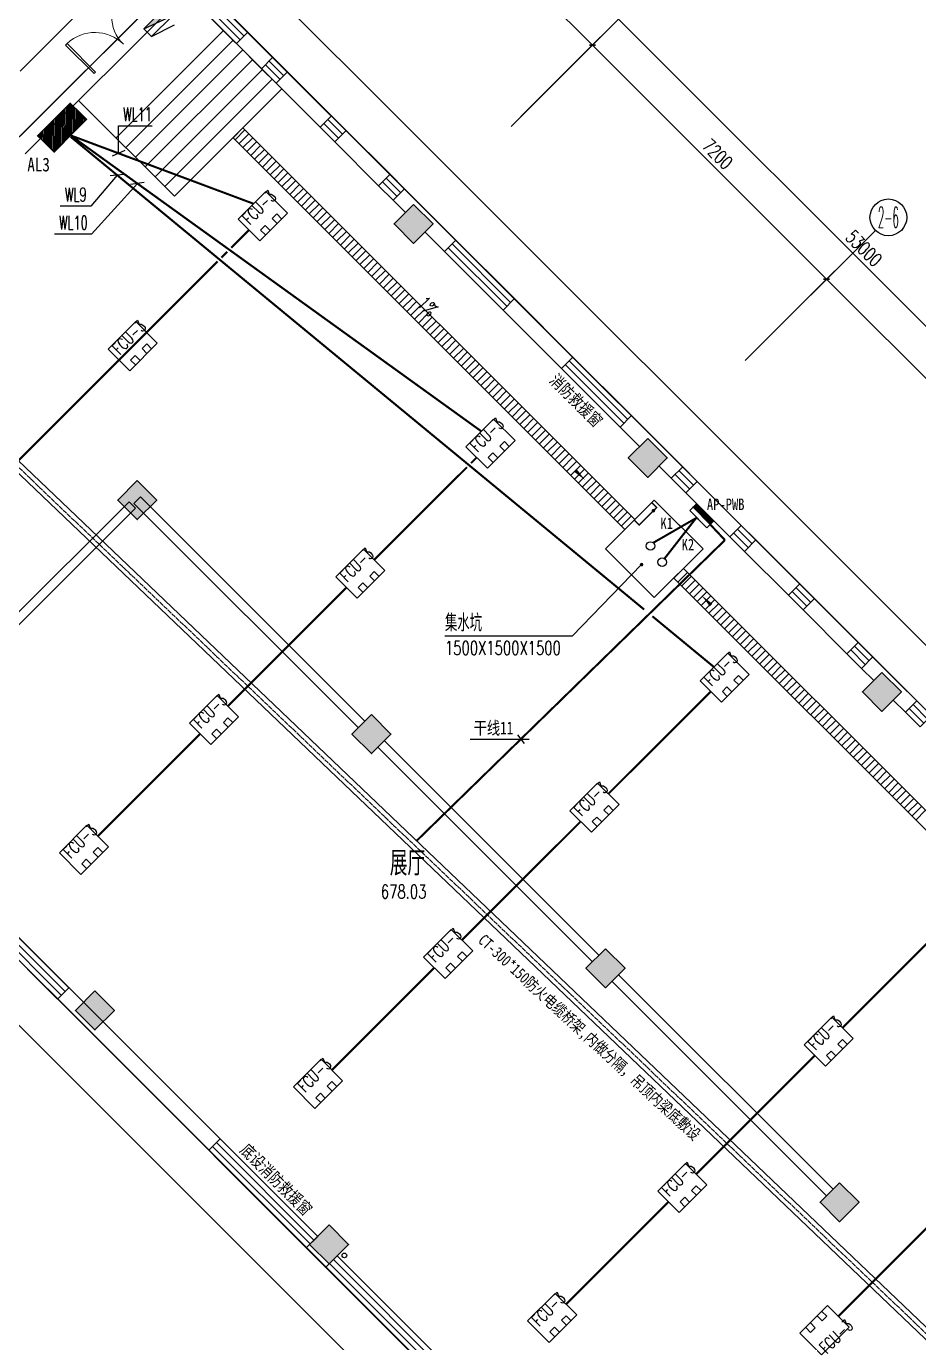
# Model space of a CAD drawing. Extents: x 815029915 to 815825525, y 579155098 to 579748855.
# Drawn here: x 815215870 to 815235273, y 579446801 to 579475439 of the extents above; entities that cross this region are included whole.
import ezdxf
from ezdxf.enums import TextEntityAlignment as Align

# ---------------------------------------------------------------- set-up
doc = ezdxf.new("R2010")
doc.units = 0
doc.header["$LTSCALE"] = 100
doc.header["$MEASUREMENT"] = 0
doc.linetypes.add('DOTE', pattern=[2.42, 2, -0.2, 0.02, -0.2])
for name, color, linetype in [('ABDE_SYS', 3, 'Continuous'), ('AXIS', 3, 'Continuous'), ('AXIS_TEXT', 7, 'Continuous'), ('COLUMN', 9, 'Continuous'), ('DIM_LEAD', 3, 'Continuous'), ('DIM_SYMB', 3, 'Continuous'), ('E-TEXT-PLAN', 7, 'Continuous'), ('EQUIP-箱柜', 3, 'Continuous'), ('GROUND', 2, 'Continuous'), ('H-TH_TEXT', 3, 'Continuous'), ('H-空调-VRV-设备', 7, 'Continuous'), ('P-消火栓', 7, 'Continuous'), ('PUB_TEXT', 7, 'Continuous'), ('QD', 3, 'Continuous'), ('SPACE', 7, 'Continuous'), ('WALL', 9, 'Continuous'), ('WINDOW', 4, 'Continuous'), ('zm', 1, 'Continuous'), ('电-强电平面-标注', 3, 'Continuous'), ('电-强电平面-线缆', 3, 'Continuous'), ('电-桥架', 4, 'Continuous')]:
    doc.layers.add(name, color=color, linetype=linetype)
doc.layers.add('柱填充', color=9, linetype='Continuous', lineweight=18)
doc.layers.add('砼柱', color=2, linetype='Continuous', lineweight=35)
doc.styles.add('-宋体', font='', dxfattribs={"width": 0.8})
doc.styles.add('_TCH_AXIS', font='COMPLEX', dxfattribs={"bigfont": 'GBCBIG'})
doc.styles.add('_TCH_DIM', font='SIMPLEX', dxfattribs={"bigfont": 'GBCBIG'})
doc.styles.add('_TCH_DIM_T3', font='SIMPLEX', dxfattribs={"width": 0.705882, "bigfont": 'GBCBIG'})
doc.styles.add('_TCH_LABEL', font='COMPLEX', dxfattribs={"bigfont": 'GBCBIG'})
doc.styles.add('_TCH_SPACE', font='SIMPLEX', dxfattribs={"height": 5, "bigfont": 'GBCBIG'})
doc.styles.add('COMPLEX', font='COMPLEX')
doc.styles.add('ELEC-DIM', font='simplex.shx', dxfattribs={"width": 0.6, "bigfont": 'HZTXT.shx'})
doc.styles.add('IDQSTYLE', font='txt.shx', dxfattribs={"width": 0.7, "bigfont": 'hztxt.shx'})
doc.styles.add('ST', font='')
doc.styles.add('宋体', font='', dxfattribs={"width": 0.8})
doc.styles.add('宋体-TK', font='', dxfattribs={"width": 0.8})
doc.styles.get('-宋体').set_extended_font_data('SimSun')
doc.styles.get('ST').set_extended_font_data('SimSun')
doc.styles.get('宋体').set_extended_font_data('SimSun')
doc.styles.get('宋体-TK').set_extended_font_data('SimSun')
doc.dimstyles.new('_TCH_ARCH-100', dxfattribs={"dimscale": 100, "dimtxt": 2.975, "dimasz": 1, "dimexe": 2.5, "dimexo": 3, "dimgap": 1, "dimtad": 1, "dimdec": 0, "dimzin": 0, "dimdsep": 46, "dimtxsty": '_TCH_DIM_T3', "dimblk": 'ARCHTICK', "dimcen": 0.09, "dimclrt": 7, "dimazin": 2, "dimtfac": 1, "dimtdec": 0, "dimtix": 1, "dimtmove": 2, "dimatfit": 3, "dimfxl": 0, "dimtolj": 1, "dimtzin": 0, "dimarcsym": 0})

# ---------------------------------------------------------------- blocks, each defined once
blk = doc.blocks.new('$TWTSYS$00000508')
for p, q in [((-0.5, 0.5), (0.324, 1.224)), ((-0.5, 0.5), (-0.5, -0.5)), ((-0.5, -0.5), (0.5, 0.5)), ((0.5, 0.5), (-0.5, 0.5)), ((0.5, -0.5), (0.5, 0.5)), ((-0.5, -0.5), (0.5, -0.5))]:
    blk.add_line(p, q)
blk.add_solid([(0.5, -0.5), (0.5, 0.5), (-0.5, -0.5)])
blk = doc.blocks.new('$VRV_美的$00000019')
for p, q in [((-600, 330), (600, 330)), ((-600, -330), (-600, 330)), ((600, 330), (600, -330)), ((600, -330), (600, 330)), ((-150, -180), (-350, -180)), ((-350, -330), (-350, -180)), ((-150, -330), (-150, -180)), ((350, -180), (150, -180)), ((150, -330), (150, -180)), ((350, -330), (350, -180)), ((600, -330), (-600, -330))]:
    blk.add_line(p, q)
blk = doc.blocks.new('*X25')
at = {"color": 0, "linetype": 'Continuous'}
for p, q in [((232.27, 320.09), (237.18, 325)), ((232.27, 320.51), (236.75, 325)), ((232.27, 320.94), (236.33, 325)), ((232.27, 321.36), (235.9, 325)), ((232.27, 321.79), (235.48, 325)), ((232.27, 322.21), (235.06, 325)), ((232.27, 322.63), (234.63, 325)), ((232.27, 323.06), (234.21, 325)), ((232.27, 323.48), (233.78, 325)), ((232.27, 323.91), (233.36, 325)), ((232.27, 324.33), (232.93, 325)), ((232.27, 324.76), (232.51, 325)), ((232.6, 320), (237.6, 325)), ((233.02, 320), (238.02, 325)), ((233.45, 320), (238.45, 325)), ((233.87, 320), (238.87, 325)), ((234.3, 320), (239.3, 325)), ((234.72, 320), (239.72, 325)), ((235.15, 320), (240.15, 325)), ((235.57, 320), (240.57, 325)), ((235.99, 320), (240.99, 325)), ((236.42, 320), (241.42, 325)), ((236.84, 320), (241.84, 325)), ((237.27, 320), (242.27, 325)), ((237.69, 320), (242.27, 324.57)), ((238.12, 320), (242.27, 324.15)), ((238.54, 320), (242.27, 323.72)), ((238.96, 320), (242.27, 323.3)), ((239.39, 320), (242.27, 322.88)), ((239.81, 320), (242.27, 322.45)), ((240.24, 320), (242.27, 322.03)), ((240.66, 320), (242.27, 321.6)), ((241.09, 320), (242.27, 321.18)), ((241.51, 320), (242.27, 320.75)), ((241.93, 320), (242.27, 320.33))]:
    blk.add_line(p, q, dxfattribs=at)
blk = doc.blocks.new('HC000429')
at = {"color": 0, "linetype": 'Continuous', "const_width": 0.3}
blk.add_lwpolyline([(5, 2.5), (-5, 2.5), (-5, -2.5), (5, -2.5)], close=True, dxfattribs=at)
at = {"color": 0, "linetype": 'Continuous'}
blk.add_blockref('*X25', (-237.27, -322.5), dxfattribs=at)
at = {"color": 0, "style": 'IDQSTYLE', "width": 0.7}
blk.add_attdef('PSFHATT', (7, -2.5), '', height=2.5, dxfattribs=at)
blk = doc.blocks.new('$TCHSYS$WIN2D')
for p, q in [((-0.5, 0.5), (0.5, 0.5)), ((-0.5, 0.5), (-0.5, -0.5)), ((0.5, 0.5), (0.5, -0.5)), ((0.5, 0.1667), (-0.5, 0.1667)), ((0.5, -0.1667), (-0.5, -0.1667)), ((-0.5, -0.5), (0.5, -0.5))]:
    blk.add_line(p, q)
blk = doc.blocks.new('$DorLib2D$00000002')
for p, q in [((-0.5, 0), (-0.5, 0.4875)), ((-0.475, 0.4875), (-0.5, 0.4875)), ((-0.475, 0), (-0.475, 0.4875)), ((0.475, 0), (0.475, 0.4875)), ((0.475, 0.4875), (0.5, 0.4875)), ((0.5, 0), (0.5, 0.4875)), ((-0.5, 0), (-0.475, 0)), ((0.5, 0), (0.475, 0))]:
    blk.add_line(p, q)
at = {"lineweight": 13}
for centre, start, end in [((-0.4875, 0), 0, 88.53072), ((0.4875, 0), 91.46928, 180)]:
    blk.add_arc(centre, 0.4875, start, end, dxfattribs=at)
blk = doc.blocks.new('_AXISO')
blk.add_circle((0, 0), 0.5)
at = {"layer": 'AXIS_TEXT', "style": 'COMPLEX', "width": 1.041667}
blk.add_attdef('A', text='', height=0.56, dxfattribs=at).set_placement((-0.25, -0.28), (0.25, -0.28), align=Align.FIT)
blk = doc.blocks.new('_ArchTick')
at = {"color": 0, "linetype": 'ByBlock', "const_width": 0.4}
blk.add_lwpolyline([(-0.5, -0.5), (0.5, 0.5)], dxfattribs=at)
blk = doc.blocks.new('*D230')
at = {"layer": 'AXIS', "color": 0, "lineweight": -2, "transparency": 16777216}
for p, q in [((815213048, 579487051), (815215346, 579489349)), ((815215169, 579489172), (815252646, 579451695)), ((815250525, 579449574), (815252823, 579451872))]:
    blk.add_line(p, q, dxfattribs=at)
at = {"layer": 'Defpoints', "color": 0, "transparency": 16777216}
for p in [(815212836, 579486839), (815252646, 579451695), (815250312, 579449362)]:
    blk.add_point(p, dxfattribs=at)
at = {"layer": 'AXIS', "color": 0, "lineweight": -2, "transparency": 16777216, "xscale": 100, "yscale": 100, "zscale": 100}
for p, rotation in [((815215169, 579489172), 135.0000000001822), ((815252646, 579451695), 315.0000000001822)]:
    blk.add_blockref('_ArchTick', p, dxfattribs=dict(at, rotation=rotation))
at = {"layer": 'AXIS', "color": 7, "transparency": 16777216, "insert": (815234083, 579470610), "char_height": 297.5, "attachment_point": 5, "rotation": 315, "style": '_TCH_DIM_T3'}
blk.add_mtext('\\A1;53000', dxfattribs=at)
blk = doc.blocks.new('*D237')
at = {"layer": 'AXIS', "color": 0, "lineweight": -2, "transparency": 16777216}
for p, q in [((815221533, 579478565), (815223266, 579480298)), ((815223089, 579480121), (815228180, 579475030)), ((815226624, 579473474), (815228357, 579475207))]:
    blk.add_line(p, q, dxfattribs=at)
at = {"layer": 'Defpoints', "color": 0, "transparency": 16777216}
for p in [(815221321, 579478353), (815228180, 579475030), (815226412, 579473262)]:
    blk.add_point(p, dxfattribs=at)
at = {"layer": 'AXIS', "color": 0, "lineweight": -2, "transparency": 16777216, "xscale": 100, "yscale": 100, "zscale": 100}
for p, rotation in [((815223089, 579480121), 135), ((815228180, 579475030), 315)]:
    blk.add_blockref('_ArchTick', p, dxfattribs=dict(at, rotation=rotation))
at = {"layer": 'AXIS', "color": 7, "transparency": 16777216, "insert": (815225810, 579477751), "char_height": 297.5, "attachment_point": 5, "rotation": 315, "style": '_TCH_DIM_T3'}
blk.add_mtext('\\A1;7200', dxfattribs=at)
blk = doc.blocks.new('*D238')
at = {"layer": 'AXIS', "color": 0, "lineweight": -2, "transparency": 16777216}
for p, q in [((815226624, 579473474), (815228357, 579475207)), ((815228180, 579475030), (815233271, 579469939)), ((815231715, 579468383), (815233448, 579470116))]:
    blk.add_line(p, q, dxfattribs=at)
at = {"layer": 'Defpoints', "color": 0, "transparency": 16777216}
for p in [(815226412, 579473262), (815233271, 579469939), (815231503, 579468171)]:
    blk.add_point(p, dxfattribs=at)
at = {"layer": 'AXIS', "color": 0, "lineweight": -2, "transparency": 16777216, "xscale": 100, "yscale": 100, "zscale": 100}
for p, rotation in [((815228180, 579475030), 135.0000000006708), ((815233271, 579469939), 315.0000000006708)]:
    blk.add_blockref('_ArchTick', p, dxfattribs=dict(at, rotation=rotation))
at = {"layer": 'AXIS', "color": 7, "transparency": 16777216, "insert": (815230901, 579472660), "char_height": 297.5, "attachment_point": 5, "rotation": 315, "style": '_TCH_DIM_T3'}
blk.add_mtext('\\A1;7200', dxfattribs=at)
blk = doc.blocks.new('*D239')
at = {"layer": 'AXIS', "color": 0, "lineweight": -2, "transparency": 16777216}
for p, q in [((815231715, 579468383), (815233448, 579470116)), ((815233271, 579469939), (815238362, 579464848)), ((815236807, 579463292), (815238539, 579465024))]:
    blk.add_line(p, q, dxfattribs=at)
at = {"layer": 'Defpoints', "color": 0, "transparency": 16777216}
for p in [(815231503, 579468171), (815238362, 579464848), (815236595, 579463080)]:
    blk.add_point(p, dxfattribs=at)
at = {"layer": 'AXIS', "color": 0, "lineweight": -2, "transparency": 16777216, "xscale": 100, "yscale": 100, "zscale": 100}
for p, rotation in [((815233271, 579469939), 135.0000000006708), ((815238362, 579464848), 315.0000000006708)]:
    blk.add_blockref('_ArchTick', p, dxfattribs=dict(at, rotation=rotation))
at = {"layer": 'AXIS', "color": 7, "transparency": 16777216, "insert": (815235993, 579467569), "char_height": 297.5, "attachment_point": 5, "rotation": 315, "style": '_TCH_DIM_T3'}
blk.add_mtext('\\A1;7200', dxfattribs=at)
blk = doc.blocks.new('*X661')
at = {"color": 0}
for p, q in [((-250, 33), (-183, 100)), ((-250, 68), (-218, 100)), ((-247, 0), (-147, 100)), ((-212, 0), (-112, 100)), ((-177, 0), (-77, 100)), ((-141, 0), (-41, 100)), ((-106, 0), (-6, 100)), ((-71, 0), (29, 100)), ((-35, 0), (65, 100)), ((0, 0), (100, 100)), ((35, 0), (135, 100)), ((71, 0), (171, 100)), ((106, 0), (206, 100)), ((141, 0), (241, 100)), ((177, 0), (250, 73)), ((212, 0), (250, 38)), ((247, 0), (250, 3))]:
    blk.add_line(p, q, dxfattribs=at)
blk = doc.blocks.new('$equip$00001414')
for p, q in [((0.75, 0.6), (-0.75, 0.6)), ((-0.75, 0.6), (-0.75, 0)), ((-0.75, 0.3), (0.75, 0.3)), ((-0.75, 0), (0.75, 0)), ((0.75, 0), (0.75, 0.6))]:
    blk.add_line(p, q)
at = {"const_width": 0.3}
blk.add_lwpolyline([(-0.75, 0.15), (0.75, 0.15)], dxfattribs=at)
for p in [(-0.75, 0.3), (0, 0.6), (0, 0), (0.75, 0.3)]:
    blk.add_point(p)
at = {"xscale": 0.00300000000061118, "yscale": 0.00300000000061118, "zscale": 0.00300000000061118}
blk.add_blockref('*X661', (0, 0), dxfattribs=at)
at = {"style": '_TCH_LABEL', "flags": 9}
blk.add_attdef('A', (0, 0), '', height=0.00002, dxfattribs=at)

msp = doc.modelspace()

# ---------------------------------------------------------------- hatches: boundary and pattern name
at = {"layer": 'DIM_LEAD'}
for points in [[(815229546.2, 579464901.1, 1), (815229466.2, 579464901.1, 1)], [(815229287.8, 579463728.5, 1), (815229207.8, 579463728.5, 1)], [(815229287.8, 579463728.5, 1), (815229207.8, 579463728.5, 1)]]:
    msp.add_hatch(color=256, dxfattribs=at).paths.add_polyline_path(points, flags=17)
at = {"layer": '柱填充', "lineweight": 18}
for points in [[(815224291.8, 579471565.1), (815223867.5, 579471140.8), (815224291.8, 579470716.5), (815224716, 579471140.8)], [(815229382.9, 579466473.9), (815228958.7, 579466049.6), (815229382.9, 579465625.4), (815229807.2, 579466049.6)], [(815218281.4, 579465554.7), (815217857.1, 579465130.4), (815218281.4, 579464706.1), (815218705.6, 579465130.4)], [(815234474.1, 579461382.7), (815234049.8, 579460958.5), (815234474.1, 579460534.2), (815234898.4, 579460958.5)], [(815223372.5, 579460463.5), (815222948.3, 579460039.2), (815223372.5, 579459615), (815223796.8, 579460039.2)], [(815228463.7, 579455372.3), (815228039.4, 579454948.1), (815228463.7, 579454523.8), (815228888, 579454948.1)], [(815217362.1, 579454453.1), (815216937.8, 579454028.8), (815217362.1, 579453604.6), (815217786.4, 579454028.8)], [(815233554.9, 579450281.2), (815233130.6, 579449856.9), (815233554.9, 579449432.6), (815233979.1, 579449856.9)], [(815222453.3, 579449361.9), (815222029, 579448937.7), (815222453.3, 579448513.4), (815222877.5, 579448937.7)]]:
    msp.add_hatch(color=250, dxfattribs=at).paths.add_polyline_path(points)

# ---------------------------------------------------------------- linework, layer by layer
for p, q in [((815219341.1, 579476656.2), (815215734.9, 579473050)), ((815244443.4, 579451554), (815219341.1, 579476656.2)), ((815220578.5, 579473226.8), (815220366.4, 579473014.6)), ((815229099.2, 579464706.1), (815220578.5, 579473226.8)), ((815220366.4, 579473014.6), (815228887, 579464494)), ((815205530.5, 579465293.9), (815227119.3, 579443705.1)), ((815228462.8, 579464069.7), (815229523.4, 579465130.4)), ((815229523.4, 579465130.4), (815228957.8, 579464564.7)), ((815229194.5, 579464589.3), (815229577.3, 579464972.2)), ((815229577.3, 579464972.2), (815229471.3, 579465078.2)), ((815229523.4, 579465130.4), (815230584.1, 579464069.7)), ((815230089.1, 579464564.7), (815229523.4, 579465130.4)), ((815228887, 579464494), (815229099.2, 579464706.1)), ((815229088.4, 579464695.4), (815229194.5, 579464589.3)), ((815229523.4, 579463009.1), (815228462.8, 579464069.7)), ((815230584.1, 579464069.7), (815229523.4, 579463009.1)), ((815230159.8, 579463645.5), (815229947.7, 579463433.3)), ((815241013.9, 579452791.4), (815230159.8, 579463645.5)), ((815229947.7, 579463433.3), (815240801.8, 579452579.3))]:
    msp.add_line(p, q)
at = {"color": 2}
for p, q in [((815219341.1, 579476161.3), (815221427.1, 579474075.3)), ((815220154.3, 579475348.1), (815217820.8, 579473014.6)), ((815220366.4, 579475136), (815218033, 579472802.5)), ((815220578.5, 579474923.8), (815218245.1, 579472590.4)), ((815220790.7, 579474711.7), (815218457.2, 579472378.2)), ((815221002.8, 579474499.6), (815218669.3, 579472166.1)), ((815221214.9, 579474287.4), (815218881.5, 579471954)), ((815221427.1, 579474075.3), (815219093.6, 579471741.9)), ((815217007.6, 579473827.8), (815219093.6, 579471741.9))]:
    msp.add_line(p, q, dxfattribs=at)
at = {"color": 252, "linetype": 'Continuous'}
for p, q in [((815220410, 579472971.1), (815220622.1, 579473183.2)), ((815220494.8, 579472886.2), (815220706.9, 579473098.4)), ((815220579.7, 579472801.4), (815220791.8, 579473013.5)), ((815220664.5, 579472716.5), (815220876.6, 579472928.7)), ((815220749.4, 579472631.7), (815220961.5, 579472843.8)), ((815220834.2, 579472546.8), (815221046.4, 579472759)), ((815220919.1, 579472462), (815221131.2, 579472674.1)), ((815221003.9, 579472377.1), (815221216.1, 579472589.3)), ((815221088.8, 579472292.3), (815221300.9, 579472504.4)), ((815221173.6, 579472207.4), (815221385.8, 579472419.6)), ((815221258.5, 579472122.6), (815221470.6, 579472334.7)), ((815221343.3, 579472037.7), (815221555.5, 579472249.8)), ((815221428.2, 579471952.9), (815221640.3, 579472165)), ((815221513, 579471868), (815221725.2, 579472080.1)), ((815221597.9, 579471783.2), (815221810, 579471995.3)), ((815221682.7, 579471698.3), (815221894.9, 579471910.4)), ((815221767.6, 579471613.5), (815221979.7, 579471825.6)), ((815221852.5, 579471528.6), (815222064.6, 579471740.7)), ((815221937.3, 579471443.7), (815222149.4, 579471655.9)), ((815222022.2, 579471358.9), (815222234.3, 579471571)), ((815222107, 579471274), (815222319.1, 579471486.2)), ((815222191.9, 579471189.2), (815222404, 579471401.3)), ((815222276.7, 579471104.3), (815222488.9, 579471316.5)), ((815222361.6, 579471019.5), (815222573.7, 579471231.6)), ((815222446.4, 579470934.6), (815222658.6, 579471146.8)), ((815222531.3, 579470849.8), (815222743.4, 579471061.9)), ((815222616.1, 579470764.9), (815222828.3, 579470977.1)), ((815222701, 579470680.1), (815222913.1, 579470892.2)), ((815222785.8, 579470595.2), (815222998, 579470807.3)), ((815222870.7, 579470510.4), (815223082.8, 579470722.5)), ((815222955.5, 579470425.5), (815223167.7, 579470637.6)), ((815223040.4, 579470340.7), (815223252.5, 579470552.8)), ((815223125.2, 579470255.8), (815223337.4, 579470467.9)), ((815223210.1, 579470171), (815223422.2, 579470383.1)), ((815223295, 579470086.1), (815223507.1, 579470298.2)), ((815223379.8, 579470001.2), (815223591.9, 579470213.4)), ((815223464.7, 579469916.4), (815223676.8, 579470128.5)), ((815223549.5, 579469831.5), (815223761.6, 579470043.7)), ((815223634.4, 579469746.7), (815223846.5, 579469958.8)), ((815223719.2, 579469661.8), (815223931.3, 579469874)), ((815223804.1, 579469577), (815224016.2, 579469789.1)), ((815223888.9, 579469492.1), (815224101.1, 579469704.3)), ((815223973.8, 579469407.3), (815224185.9, 579469619.4)), ((815224058.6, 579469322.4), (815224270.8, 579469534.6)), ((815224143.5, 579469237.6), (815224355.6, 579469449.7)), ((815224228.3, 579469152.7), (815224440.5, 579469364.9)), ((815224313.2, 579469067.9), (815224525.3, 579469280)), ((815224398, 579468983), (815224610.2, 579469195.1)), ((815224482.9, 579468898.2), (815224695, 579469110.3)), ((815224567.7, 579468813.3), (815224779.9, 579469025.4)), ((815224652.6, 579468728.5), (815224864.7, 579468940.6)), ((815224737.4, 579468643.6), (815224949.6, 579468855.7)), ((815224822.3, 579468558.7), (815225034.4, 579468770.9)), ((815224907.2, 579468473.9), (815225119.3, 579468686)), ((815224992, 579468389), (815225204.1, 579468601.2)), ((815225076.9, 579468304.2), (815225289, 579468516.3)), ((815225161.7, 579468219.3), (815225373.8, 579468431.5)), ((815225246.6, 579468134.5), (815225458.7, 579468346.6)), ((815225331.4, 579468049.6), (815225543.6, 579468261.8)), ((815225416.3, 579467964.8), (815225628.4, 579468176.9)), ((815225501.1, 579467879.9), (815225713.3, 579468092.1)), ((815225586, 579467795.1), (815225798.1, 579468007.2)), ((815225670.8, 579467710.2), (815225883, 579467922.4)), ((815225755.7, 579467625.4), (815225967.8, 579467837.5)), ((815225840.5, 579467540.5), (815226052.7, 579467752.6)), ((815225925.4, 579467455.7), (815226137.5, 579467667.8)), ((815226010.2, 579467370.8), (815226222.4, 579467582.9)), ((815226095.1, 579467286), (815226307.2, 579467498.1)), ((815226179.9, 579467201.1), (815226392.1, 579467413.2)), ((815226264.8, 579467116.3), (815226476.9, 579467328.4)), ((815226349.7, 579467031.4), (815226561.8, 579467243.5)), ((815226434.5, 579466946.5), (815226646.6, 579467158.7)), ((815226519.4, 579466861.7), (815226731.5, 579467073.8)), ((815226604.2, 579466776.8), (815226816.3, 579466989)), ((815226689.1, 579466692), (815226901.2, 579466904.1)), ((815226773.9, 579466607.1), (815226986, 579466819.3)), ((815226858.8, 579466522.3), (815227070.9, 579466734.4)), ((815226943.6, 579466437.4), (815227155.8, 579466649.6)), ((815227028.5, 579466352.6), (815227240.6, 579466564.7)), ((815227113.3, 579466267.7), (815227325.5, 579466479.9)), ((815227198.2, 579466182.9), (815227410.3, 579466395)), ((815227283, 579466098), (815227495.2, 579466310.1)), ((815227367.9, 579466013.2), (815227580, 579466225.3)), ((815227452.7, 579465928.3), (815227664.9, 579466140.4)), ((815227537.6, 579465843.5), (815227749.7, 579466055.6)), ((815227622.4, 579465758.6), (815227834.6, 579465970.7)), ((815227707.3, 579465673.8), (815227919.4, 579465885.9)), ((815227792.2, 579465588.9), (815228004.3, 579465801)), ((815227877, 579465504), (815228089.1, 579465716.2)), ((815227961.9, 579465419.2), (815228174, 579465631.3)), ((815228046.7, 579465334.3), (815228258.8, 579465546.5)), ((815228131.6, 579465249.5), (815228343.7, 579465461.6)), ((815228216.4, 579465164.6), (815228428.5, 579465376.8)), ((815228301.3, 579465079.8), (815228513.4, 579465291.9)), ((815228386.1, 579464994.9), (815228598.3, 579465207.1)), ((815228471, 579464910.1), (815228683.1, 579465122.2)), ((815228555.8, 579464825.2), (815228768, 579465037.4)), ((815228640.7, 579464740.4), (815228852.8, 579464952.5)), ((815228725.5, 579464655.5), (815228937.7, 579464867.7)), ((815228810.4, 579464570.7), (815229022.5, 579464782.8)), ((815229948.8, 579463432.2), (815230161, 579463644.4)), ((815230033.7, 579463347.4), (815230245.8, 579463559.5)), ((815230118.5, 579463262.5), (815230330.7, 579463474.7)), ((815230203.4, 579463177.7), (815230415.5, 579463389.8)), ((815230288.2, 579463092.8), (815230500.4, 579463304.9)), ((815230373.1, 579463008), (815230585.2, 579463220.1)), ((815230457.9, 579462923.1), (815230670.1, 579463135.2)), ((815230542.8, 579462838.3), (815230754.9, 579463050.4)), ((815230627.6, 579462753.4), (815230839.8, 579462965.5)), ((815230712.5, 579462668.5), (815230924.6, 579462880.7)), ((815230797.4, 579462583.7), (815231009.5, 579462795.8)), ((815230882.2, 579462498.8), (815231094.3, 579462711)), ((815230967.1, 579462414), (815231179.2, 579462626.1)), ((815231051.9, 579462329.1), (815231264, 579462541.3)), ((815231136.8, 579462244.3), (815231348.9, 579462456.4)), ((815231221.6, 579462159.4), (815231433.8, 579462371.6)), ((815231306.5, 579462074.6), (815231518.6, 579462286.7)), ((815231391.3, 579461989.7), (815231603.5, 579462201.9)), ((815231476.2, 579461904.9), (815231688.3, 579462117)), ((815231561, 579461820), (815231773.2, 579462032.2)), ((815231645.9, 579461735.2), (815231858, 579461947.3)), ((815231730.7, 579461650.3), (815231942.9, 579461862.4)), ((815231815.6, 579461565.5), (815232027.7, 579461777.6)), ((815231900.4, 579461480.6), (815232112.6, 579461692.7)), ((815231985.3, 579461395.8), (815232197.4, 579461607.9)), ((815232070.1, 579461310.9), (815232282.3, 579461523)), ((815232155, 579461226.1), (815232367.1, 579461438.2)), ((815232239.9, 579461141.2), (815232452, 579461353.3)), ((815232324.7, 579461056.3), (815232536.8, 579461268.5)), ((815232409.6, 579460971.5), (815232621.7, 579461183.6)), ((815232494.4, 579460886.6), (815232706.5, 579461098.8)), ((815232579.3, 579460801.8), (815232791.4, 579461013.9)), ((815232664.1, 579460716.9), (815232876.2, 579460929.1)), ((815232749, 579460632.1), (815232961.1, 579460844.2)), ((815232833.8, 579460547.2), (815233046, 579460759.4)), ((815232918.7, 579460462.4), (815233130.8, 579460674.5)), ((815233003.5, 579460377.5), (815233215.7, 579460589.7)), ((815233088.4, 579460292.7), (815233300.5, 579460504.8)), ((815233173.2, 579460207.8), (815233385.4, 579460420)), ((815233258.1, 579460123), (815233470.2, 579460335.1)), ((815233342.9, 579460038.1), (815233555.1, 579460250.2)), ((815233427.8, 579459953.3), (815233639.9, 579460165.4)), ((815233512.6, 579459868.4), (815233724.8, 579460080.5)), ((815233597.5, 579459783.6), (815233809.6, 579459995.7)), ((815233682.4, 579459698.7), (815233894.5, 579459910.8)), ((815233767.2, 579459613.8), (815233979.3, 579459826)), ((815233852.1, 579459529), (815234064.2, 579459741.1)), ((815233936.9, 579459444.1), (815234149, 579459656.3)), ((815234021.8, 579459359.3), (815234233.9, 579459571.4)), ((815234106.6, 579459274.4), (815234318.7, 579459486.6)), ((815234191.5, 579459189.6), (815234403.6, 579459401.7)), ((815234276.3, 579459104.7), (815234488.5, 579459316.9)), ((815234361.2, 579459019.9), (815234573.3, 579459232)), ((815234446, 579458935), (815234658.2, 579459147.2)), ((815234530.9, 579458850.2), (815234743, 579459062.3)), ((815234615.7, 579458765.3), (815234827.9, 579458977.5)), ((815234700.6, 579458680.5), (815234912.7, 579458892.6)), ((815234785.4, 579458595.6), (815234997.6, 579458807.7)), ((815234870.3, 579458510.8), (815235082.4, 579458722.9)), ((815234955.1, 579458425.9), (815235167.3, 579458638)), ((815235040, 579458341.1), (815235252.1, 579458553.2)), ((815235124.8, 579458256.2), (815235337, 579458468.3)), ((815235209.7, 579458171.4), (815235421.8, 579458383.5))]:
    msp.add_line(p, q, dxfattribs=at)
msp.add_lwpolyline([(815229523.4, 579463009.1), (815228462.8, 579464069.7), (815229523.4, 579465130.4), (815230584.1, 579464069.7)], close=True)
at = {"const_width": 30}
msp.add_lwpolyline([(815229088.4, 579464695.4), (815229194.5, 579464589.3), (815229577.3, 579464972.2), (815229471.3, 579465078.2)], dxfattribs=at)
msp.add_circle((815222785.4, 579448699.8), 50)
at = {"layer": 'AXIS'}
for p, q in [((815226412.2, 579473262.1), (815229240.6, 579476090.6)), ((815231503.3, 579468171), (815234331.8, 579470999.4))]:
    msp.add_line(p, q, dxfattribs=at)
at = {"layer": 'COLUMN'}
for points in [[(815224291.8, 579470716.5), (815224716, 579471140.8), (815224291.8, 579471565.1), (815223867.5, 579471140.8)], [(815229382.9, 579465625.4), (815229807.2, 579466049.6), (815229382.9, 579466473.9), (815228958.7, 579466049.6)], [(815218281.4, 579464706.1), (815218705.6, 579465130.4), (815218281.4, 579465554.7), (815217857.1, 579465130.4)], [(815234474.1, 579460534.2), (815234898.4, 579460958.5), (815234474.1, 579461382.7), (815234049.8, 579460958.5)], [(815223372.5, 579459615), (815223796.8, 579460039.2), (815223372.5, 579460463.5), (815222948.3, 579460039.2)], [(815228463.7, 579454523.8), (815228888, 579454948.1), (815228463.7, 579455372.3), (815228039.4, 579454948.1)], [(815217362.1, 579453604.6), (815217786.4, 579454028.8), (815217362.1, 579454453.1), (815216937.8, 579454028.8)], [(815233554.9, 579449432.6), (815233979.1, 579449856.9), (815233554.9, 579450281.2), (815233130.6, 579449856.9)], [(815222453.3, 579448513.4), (815222877.5, 579448937.7), (815222453.3, 579449361.9), (815222029, 579448937.7)]]:
    msp.add_lwpolyline(points, close=True, dxfattribs=at)
at = {"layer": 'DIM_LEAD'}
for p, q in [((815229247.8, 579463728.5), (815227738.8, 579462170.6)), ((815227738.8, 579462170.6), (815224972.8, 579462170.6))]:
    msp.add_line(p, q, dxfattribs=at)
at = {"layer": 'DIM_SYMB'}
for points in [[(815220805.1, 579472788.5, 0, 0, 0), (815228019.9, 579465566.1, 0, 80, 0), (815227807.9, 579465778.3, 0, 0, 0)], [(815240327.8, 579453227.4, 0, 0, 0), (815230549, 579463060.2, 0, 80, 0), (815230760.5, 579462847.5, 0, 0, 0)]]:
    msp.add_lwpolyline(points, format="xyseb", dxfattribs=at)
at = {"layer": 'GROUND'}
for points in [[(815206530.5, 579462879.6), (815225705.1, 579443705.1), (815223371.6, 579441371.6), (815233553.9, 579431189.3), (815243736.3, 579441371.6), (815239705.8, 579445402.1), (815245857.6, 579451554), (815219341.1, 579478070.5), (815215734.9, 579474464.2)], [(815205530.5, 579465293.9), (815227119.3, 579443705.1), (815224785.8, 579441371.6), (815233553.9, 579432603.5), (815242322.1, 579441371.6), (815238291.6, 579445402.1), (815244443.4, 579451554), (815219341.1, 579476656.2), (815215734.9, 579473050)]]:
    msp.add_lwpolyline(points, dxfattribs=at)
at = {"layer": 'WALL'}
for p, q in [((815215593.4, 579472908.6), (815219341.1, 579476656.2)), ((815215840.9, 579472661.1), (815219341.1, 579476161.3)), ((815220684.6, 579475312.7), (815221232.6, 579474764.7)), ((815220437.1, 579475065.3), (815220985.1, 579474517.2)), ((815221550.8, 579474446.5), (815222505.4, 579473491.9)), ((815221303.3, 579474199), (815222257.9, 579473244.5)), ((815222576.1, 579472926.3), (815223530.7, 579471971.7)), ((815222823.6, 579473173.7), (815223778.2, 579472219.2)), ((815224096.4, 579471901), (815225210.1, 579470787.3)), ((815223848.9, 579471653.5), (815224114.5, 579471387.8)), ((815224538.8, 579470963.6), (815224962.6, 579470539.8)), ((815226482.9, 579469514.5), (815227755.7, 579468241.7)), ((815226235.4, 579469267), (815227508.2, 579467994.2)), ((815229028.5, 579466968.9), (815230142.2, 579465855.2)), ((815228781, 579466721.4), (815229205.7, 579466296.7)), ((815220084, 579451235.3), (815205436.6, 579465882.8)), ((815229630, 579465872.4), (815229894.7, 579465607.7)), ((815219836.5, 579450987.8), (815205189.1, 579465635.3)), ((815230460.4, 579465537), (815231414.9, 579464582.4)), ((815218351.2, 579465201.1), (815218209.7, 579465059.7)), ((815218351.2, 579465201.1), (815223230.6, 579460321.6)), ((815230212.9, 579465289.5), (815231167.5, 579464334.9)), ((815218103.7, 579465095), (815215452, 579462443.4)), ((815218245.1, 579464953.6), (815215593.4, 579462302)), ((815218245.1, 579464953.6), (815218103.7, 579465095)), ((815218209.7, 579465059.7), (815223089.2, 579460180.2)), ((815231733.1, 579464264.2), (815232687.7, 579463309.6)), ((815231485.7, 579464016.7), (815232440.3, 579463062.1)), ((815233005.9, 579462991.4), (815233960.5, 579462036.8)), ((815232758.5, 579462743.9), (815233713, 579461789.3)), ((815234031.2, 579461471.1), (815234296.9, 579461205.5)), ((815234278.7, 579461718.6), (815235233.3, 579460764)), ((815234721.1, 579460781.2), (815234985.8, 579460516.5)), ((815223513.5, 579459755.9), (815228180.4, 579455089)), ((815223654.9, 579459897.4), (815228321.8, 579455230.5)), ((815228604.7, 579454664.8), (815233271.6, 579449997.9)), ((815228746.1, 579454806.2), (815233413, 579450139.3)), ((815222382.1, 579448442.2), (815221957.9, 579448866.5))]:
    msp.add_line(p, q, dxfattribs=at)
for points in [[(815220684.6, 579475312.7), (815220437.1, 579475065.3)], [(815221232.6, 579474764.7), (815220985.1, 579474517.2)], [(815221550.8, 579474446.5), (815221303.3, 579474199)], [(815222505.4, 579473491.9), (815222257.9, 579473244.5)], [(815222823.6, 579473173.7), (815222576.1, 579472926.3)], [(815223778.2, 579472219.2), (815223530.7, 579471971.7)], [(815224096.4, 579471901), (815223848.9, 579471653.5)], [(815225210.1, 579470787.3), (815224962.6, 579470539.8)], [(815226482.9, 579469514.5), (815226235.4, 579469267)], [(815227755.7, 579468241.7), (815227508.2, 579467994.2)], [(815229028.5, 579466968.9), (815228781, 579466721.4)], [(815230142.2, 579465855.2), (815229894.7, 579465607.7)], [(815230460.4, 579465537), (815230212.9, 579465289.5)], [(815231414.9, 579464582.4), (815231167.5, 579464334.9)], [(815231733.1, 579464264.2), (815231485.7, 579464016.7)], [(815232687.7, 579463309.6), (815232440.3, 579463062.1)], [(815233005.9, 579462991.4), (815232758.5, 579462743.9)], [(815233960.5, 579462036.8), (815233713, 579461789.3)], [(815234278.7, 579461718.6), (815234031.2, 579461471.1)], [(815235233.3, 579460764), (815234985.8, 579460516.5)], [(815219836.5, 579450987.8), (815220084, 579451235.3)], [(815221957.9, 579448866.5), (815222029, 579448937.7)], [(815222382.1, 579448442.2), (815222453.3, 579448513.4)]]:
    msp.add_lwpolyline(points, dxfattribs=at)
at = {"layer": 'zm', "color": 1}
for p, q in [((815226702.2, 579459837.9), (815226557.3, 579460024.6)), ((815225520.4, 579459929.8), (815226806.7, 579459929.8))]:
    msp.add_line(p, q, dxfattribs=at)
for centre in [(815229440.8, 579464133.1), (815229696.1, 579463780)]:
    msp.add_circle(centre, 92.4, dxfattribs=at)
at = {"layer": '电-强电平面-标注', "color": 1}
for p, q in [((815217874.8, 579472676), (815217874.8, 579473272.1)), ((815217874.8, 579473272.1), (815218606.3, 579473272.1)), ((815218011.3, 579472738.3), (815217738.3, 579472613.8)), ((815217841.3, 579472203.6), (815217271.7, 579471528.3)), ((815217990.6, 579472218), (815217692, 579472189.3)), ((815218285.1, 579472018.4), (815217287.9, 579470915.7)), ((815218433.1, 579472042.4), (815218137, 579471994.4)), ((815217271.7, 579471528.3), (815216608.9, 579471528.3)), ((815217287.9, 579470915.7), (815216479.3, 579470915.7))]:
    msp.add_line(p, q, dxfattribs=at)
at = {"layer": '电-强电平面-线缆', "color": 1, "linetype": 'Continuous', "const_width": 45}
for points in [[(815216831.9, 579473065.8), (815220814.5, 579471577.3)], [(815216831.9, 579473065.8), (815225764, 579466627.3)], [(815216832.1, 579473035.8), (815229305, 579462750.6)], [(815220325.4, 579470621.6), (815220712.1, 579471008.2)], [(815212474.3, 579462770.4), (815220027.2, 579470323.3)], [(815220112.5, 579470408.6), (815220239.5, 579470535.6)], [(815225538, 579465934.6), (815225661.8, 579466058.4)], [(815223434.4, 579463831.1), (815225452.8, 579465849.4)], [(815229500.1, 579464201.4), (815230448.7, 579464748.7)], [(815229747.1, 579463859.1), (815230433, 579464739.6)], [(815230738.8, 579464603.1), (815231061, 579464261.4)], [(815224355.2, 579457717.9), (815231061, 579464261.4)], [(815220252.4, 579460649.1), (815222833.4, 579463230)], [(815229482.9, 579462603.9), (815230820.2, 579461501.1)], [(815228525, 579458740.5), (815230753, 579460967.3)], [(815217424, 579457820.7), (815219651.4, 579460048)], [(815225342.1, 579455559.4), (815227923.8, 579458139.6)], [(815233616.8, 579453648.7), (815235844.2, 579455876.1)], [(815222512.9, 579452731.7), (815224740.9, 579454958.5)], [(815230434.8, 579450466.7), (815233015.7, 579453047.7)], [(815227606.4, 579447638.3), (815229833.7, 579449865.7)], [(815233527.4, 579447374.1), (815236108.3, 579449955.1)]]:
    msp.add_lwpolyline(points, dxfattribs=at)
at = {"layer": '电-桥架', "color": 5, "linetype": 'DOTE', "ltscale": 0.5}
msp.add_line((815241248.9, 579441448.5), (815209561.9, 579471705.2), dxfattribs=at)
at = {"layer": '电-桥架', "ltscale": 0.5}
msp.add_lwpolyline([(815209632.6, 579471775.9), (815241319.6, 579441519.2), (815241178.2, 579441377.7), (815209491.2, 579471634.4)], close=True, dxfattribs=at)
at = {"layer": '砼柱', "color": 3, "lineweight": 35}
for points in [[(815224291.8, 579471565.1), (815223867.5, 579471140.8), (815224291.8, 579470716.5), (815224716, 579471140.8)], [(815229382.9, 579466473.9), (815228958.7, 579466049.6), (815229382.9, 579465625.4), (815229807.2, 579466049.6)], [(815218281.4, 579465554.7), (815217857.1, 579465130.4), (815218281.4, 579464706.1), (815218705.6, 579465130.4)], [(815234474.1, 579461382.7), (815234049.8, 579460958.5), (815234474.1, 579460534.2), (815234898.4, 579460958.5)], [(815223372.5, 579460463.5), (815222948.3, 579460039.2), (815223372.5, 579459615), (815223796.8, 579460039.2)], [(815228463.7, 579455372.3), (815228039.4, 579454948.1), (815228463.7, 579454523.8), (815228888, 579454948.1)], [(815217362.1, 579454453.1), (815216937.8, 579454028.8), (815217362.1, 579453604.6), (815217786.4, 579454028.8)], [(815233554.9, 579450281.2), (815233130.6, 579449856.9), (815233554.9, 579449432.6), (815233979.1, 579449856.9)], [(815222453.3, 579449361.9), (815222029, 579448937.7), (815222453.3, 579448513.4), (815222877.5, 579448937.7)]]:
    msp.add_lwpolyline(points, close=True, dxfattribs=at)

# ---------------------------------------------------------------- block references
at = {"layer": 'AXIS'}
ref = msp.add_blockref('_AXISO', (815234614.6, 579471282.2), dxfattribs=dict(at, xscale=800, yscale=800, zscale=800))
ref.add_attrib('A', '2-6', dxfattribs={"color": 7, "height": 452.55, "style": '_TCH_AXIS', "width": 0.35}).set_placement((815234388.3, 579471056), (815234840.9, 579471056), align=Align.FIT)
at = {"layer": 'E-TEXT-PLAN', "color": 142, "xscale": 99.99999999999999, "yscale": 99.99999999999999, "zscale": 99.99999999999999, "rotation": 225.2422806495316}
msp.add_blockref('HC000429', (815216648.1, 579473235.5), dxfattribs=at)
at = {"layer": 'EQUIP-箱柜', "xscale": 350, "yscale": 350, "zscale": 350, "rotation": 134.479273645687}
msp.add_blockref('$equip$00001414', (815230629.8, 579464864), dxfattribs=at)
at = {"layer": 'H-空调-VRV-设备', "xscale": 0.7083333333333334, "rotation": 45.00000004166777}
for p in [(815221012.6, 579471308.7, 2500), (815218184.2, 579468480.3, 2500), (815225962.3, 579466359, 2500), (815223133.9, 579463530.5, 2500), (815231053.5, 579461267.8, 2500), (815219951.9, 579460348.6, 2500), (815228225.1, 579458439.4, 2500), (815217121.2, 579457522.4, 2500), (815225043.1, 579455257.4, 2500), (815233316.2, 579453348.2, 2500), (815222212.4, 579452431.2, 2500), (815230134.3, 579450166.2, 2500), (815227303.6, 579447340.1, 2500)]:
    msp.add_blockref('$VRV_美的$00000019', p, dxfattribs=at)
at = {"layer": 'H-空调-VRV-设备', "xscale": 0.7083333333333334, "yscale": -1, "rotation": 45.00000007197162}
msp.add_blockref('$VRV_美的$00000019', (815233226.9, 579447073.6, 2500), dxfattribs=at)
at = {"layer": 'P-消火栓', "xscale": 650, "yscale": -240, "zscale": 650, "rotation": 45.00000000000002}
msp.add_blockref('$TWTSYS$00000508', (815218737.4, 579475528.4), dxfattribs=at)
at = {"layer": 'WINDOW'}
for name, p, xscale, yscale, zscale, rotation in [('$DorLib2D$00000002', (815217979.9, 579475047.6), -1800, 1800, 1800, 45), ('$TCHSYS$WIN2D', (815220136.6, 579475613.3), 1200.000000030537, -350, 1200.000000030537, 315.0000000000008), ('$TCHSYS$WIN2D', (815221268, 579474481.9), 449.9999998850108, -350, 449.9999998850108, 315.0000000000008), ('$TCHSYS$WIN2D', (815222540.8, 579473209.1), 449.9999998850108, -350, 449.9999998850108, 315.0000000000008), ('$TCHSYS$WIN2D', (815223813.6, 579471936.3), 449.9999998850108, -350, 449.9999998850108, 315.0000000000008), ('$TCHSYS$WIN2D', (815225722.7, 579470027.1), -1799.999999877218, -350, 1799.999999877218, 315.0000000000008), ('$TCHSYS$WIN2D', (815228268.3, 579467481.5), -1799.999999877218, -350, 1799.999999877218, 315.0000000000008), ('$TCHSYS$WIN2D', (815230177.5, 579465572.3), 449.9999998850108, -350, 449.9999998850108, 315.0000000000008), ('$TCHSYS$WIN2D', (815231450.3, 579464299.6), 449.9999998850108, -350, 449.9999998850108, 315.0000000000008), ('$TCHSYS$WIN2D', (815232723.1, 579463026.8), 449.9999998850108, -350, 449.9999998850108, 315.0000000000008), ('$TCHSYS$WIN2D', (815233995.9, 579461754), 449.9999998850108, -350, 449.9999998850108, 315.0000000000008), ('$TCHSYS$WIN2D', (815235268.7, 579460481.2), 449.9999998850108, -350, 449.9999998850108, 315.0000000000008), ('$TCHSYS$WIN2D', (815215929.3, 579455142.5), -2100, -350, 2100, 134.9999999993811), ('$TCHSYS$WIN2D', (815221020.9, 579450050.9), 2999.999999907754, -350, 2999.999999907754, 134.9999999993811), ('$TCHSYS$WIN2D', (815224892.3, 579446179.5), 6750.00000029821, -350, 6750.00000029821, 134.9999999993811)]:
    msp.add_blockref(name, p, dxfattribs=dict(at, xscale=xscale, yscale=yscale, zscale=zscale, rotation=rotation))

# ---------------------------------------------------------------- texts
at = {"layer": 'ABDE_SYS', "linetype": 'Continuous', "style": '-宋体', "width": 0.75}
msp.add_text('干线11', height=280, dxfattribs=at).set_placement((815225598.8, 579460034.2))
at = {"layer": 'DIM_LEAD', "color": 7, "style": '_TCH_DIM'}
msp.add_text('集水坑', height=373.33, dxfattribs=at).set_placement((815224972.8, 579462275.6))
at = {"layer": 'DIM_LEAD', "color": 7, "style": '_TCH_DIM', "width": 0.705882}
msp.add_text('1500X1500X1500', height=297.5, dxfattribs=at).set_placement((815224972.8, 579461768.1))
at = {"layer": 'DIM_SYMB', "color": 7, "style": '_TCH_DIM', "width": 0.705882}
msp.add_text('1%', height=297.5, rotation=314.96958, dxfattribs=at).set_placement((815224352.5, 579469385.9))
at = {"layer": 'EQUIP-箱柜', "style": '宋体', "width": 0.8}
for s, p in [('AP-PWB', (815230668.8, 579464915.2)), ('K1', (815229658.8, 579464502.4)), ('K2', (815230119.9, 579464038.4))]:
    msp.add_text(s, height=250, dxfattribs=at).set_placement(p)
at = {"layer": 'H-TH_TEXT', "style": '_TCH_DIM', "width": 0.7}
for p in [(815220727.8, 579471107.2, -3050), (815217899.3, 579468278.8, -2825), (815225677.5, 579466157.5, -3050), (815222849.1, 579463329.1, -2825), (815230768.7, 579461066.3, -3050), (815219667.1, 579460147.1, -3050), (815227940.3, 579458237.9, -2825), (815216838.7, 579457318.7, -2825), (815224758.3, 579455055.9, -3050), (815233031.4, 579453146.7, -2825), (815221929.8, 579452227.5, -2825), (815229849.4, 579449964.7, -3050), (815227021, 579447136.3, -2825), (815233272.9, 579446541.3, -3050)]:
    msp.add_text('FCU-3', height=264.35, rotation=45, dxfattribs=at).set_placement(p)
at = {"layer": 'PUB_TEXT', "style": '宋体-TK', "width": 0.8}
for s, p in [('消防救援窗', (815227224, 579467716.9)), ('底设消防救援窗', (815220498.8, 579450970.3))]:
    msp.add_text(s, height=264.35, rotation=315, dxfattribs=at).set_placement(p)
at = {"layer": 'QD', "color": 3, "style": '-宋体', "width": 0.8}
msp.add_text('AL3', height=300, dxfattribs=at).set_placement((815215891.9, 579472281.9, 2970))
at = {"layer": 'SPACE', "style": '_TCH_SPACE'}
msp.add_text('展厅', height=533.33, dxfattribs=at).set_placement((815223772.9, 579456963.2))
at = {"layer": 'SPACE', "style": '_TCH_SPACE', "width": 0.705882}
msp.add_text('678.03', height=297.5, dxfattribs=at).set_placement((815223578.5, 579456464.4))
at = {"layer": 'zm', "color": 4, "style": 'ST', "width": 0.8}
msp.add_text('CT-300*150防火电缆桥架,内做分隔，吊顶内梁底敷设', height=250, rotation=317.35933, dxfattribs=at).set_placement((815225675.4, 579455524.5))
at = {"layer": '电-强电平面-标注', "color": 1, "style": 'ELEC-DIM', "width": 0.6}
for s, p in [('WL11', (815217974.8, 579473372.1)), ('WL9', (815216708.9, 579471628.3)), ('WL10', (815216579.3, 579471015.7))]:
    msp.add_text(s, height=300, dxfattribs=at).set_placement(p)

# ---------------------------------------------------------------- dimensions: what is measured, and where the dimension line sits
at = {"layer": 'AXIS'}
for p1, p2, distance, picture, middle in [((815212835.7, 579486838.6), (815250312.4, 579449361.9), 3300, '*D230', (815234083.4, 579470609.6)), ((815221321, 579478353.3), (815226412.2, 579473262.1), 2500, '*D237', (815225810.2, 579477751.4)), ((815226412.2, 579473262.1), (815231503.3, 579468171), 2500, '*D238', (815230901.4, 579472660.2)), ((815231503.3, 579468171), (815236594.5, 579463079.8), 2500, '*D239', (815235992.6, 579467569))]:
    dim = msp.add_aligned_dim(p1=p1, p2=p2, distance=distance, dimstyle='_TCH_ARCH-100', dxfattribs=at)
    dim.commit()
    dim.dimension.update_dxf_attribs({"geometry": picture, "text_midpoint": middle})

doc.saveas('drawing.dxf')
